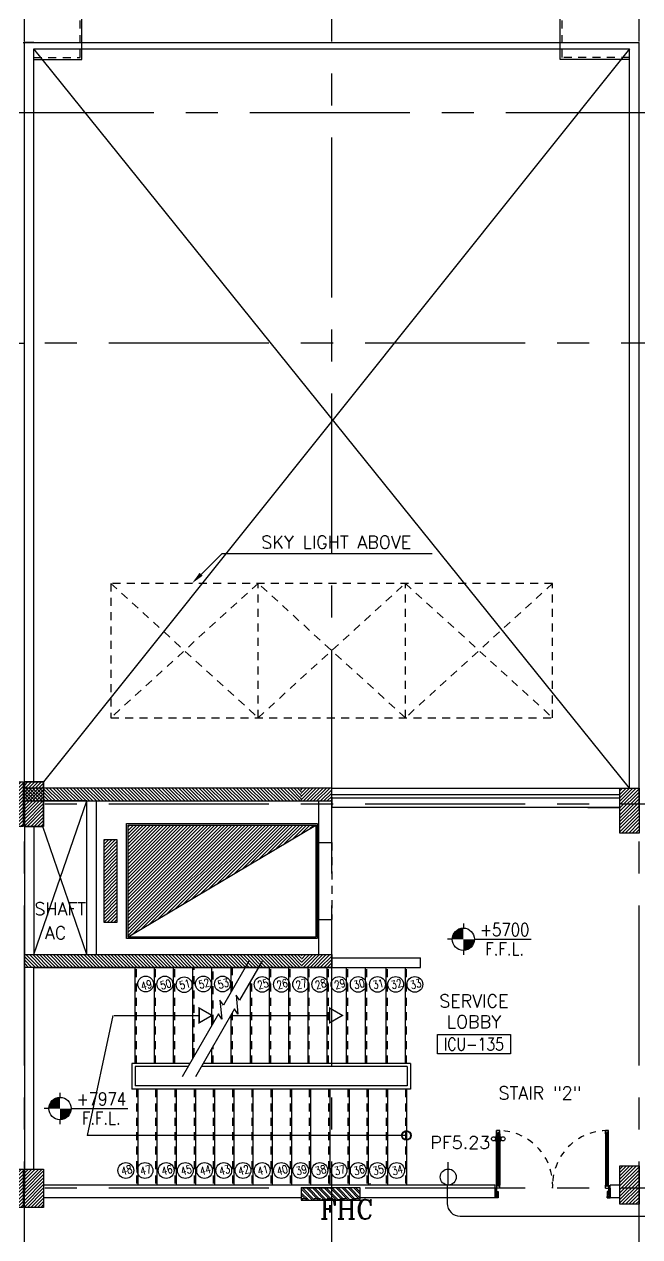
# Model space of a CAD drawing. Extents: x -0.4 to 93.5, y -1.1 to 78.4.
# Drawn here: x 41.01 to 50.62, y 36.21 to 55.15 of the extents above; entities that cross this region are included whole.
import ezdxf
from ezdxf.enums import TextEntityAlignment as Align

# ---------------------------------------------------------------- set-up
doc = ezdxf.new("R2010")
doc.units = 0
doc.header["$MEASUREMENT"] = 0
for name, pattern in [('CENTERX2', [4, 2.5, -0.5, 0.5, -0.5]), ('HIDDEN', [0.375, 0.25, -0.125]), ('HIDDEN2', [0.1875, 0.125, -0.0625])]:
    doc.linetypes.add(name, pattern=pattern)
for name, color, linetype in [('AXES', 11, 'CENTERX2'), ('COL', 11, 'CONTINUOUS'), ('DOOR', 11, 'CONTINUOUS'), ('E-CLINE', 2, 'CONTINUOUS'), ('E-SOCKETS', 4, 'CONTINUOUS'), ('E-TEXT', 4, 'CONTINUOUS'), ('FHC', 11, 'CONTINUOUS'), ('HAT', 11, 'CONTINUOUS'), ('HIDDEN', 11, 'HIDDEN2'), ('INSUL', 11, 'CONTINUOUS'), ('LEV-PL', 11, 'CONTINUOUS'), ('LIFTS', 11, 'CONTINUOUS'), ('RM-BOX', 11, 'CONTINUOUS'), ('RM-IND', 11, 'CONTINUOUS'), ('RM-NAME', 11, 'CONTINUOUS'), ('RM-NO', 11, 'CONTINUOUS'), ('ROOF', 11, 'CONTINUOUS'), ('SHAFT', 11, 'CONTINUOUS'), ('STR', 11, 'CONTINUOUS'), ('WALL', 11, 'CONTINUOUS')]:
    doc.layers.add(name, color=color, linetype=linetype)
doc.styles.add('ROMANC', font='romanc', dxfattribs={"height": 0.1})
doc.styles.add('ROMANS', font='ROMANS.shx', dxfattribs={"width": 0.6})
doc.styles.add('S', font='ROMANS.SHX')
pattern_1 = [(135, (341.528535, -18.041005), (0.0265165043, 0.0265165043), [])]
pattern_2 = [(45, (-276011.783146, -57293.012927), (-0.0265165042945, 0.0265165042945), [])]

# ---------------------------------------------------------------- blocks, each defined once
blk = doc.blocks.new('RM1')
at = {"layer": 'RM-BOX'}
blk.add_lwpolyline([(570, -200), (-570, -200), (-570, -500), (570, -500)], close=True, dxfattribs=at)
at = {"layer": 'RM-NAME', "style": 'ROMANS'}
for tag, p in [('ROOMNAME1', (0, 324)), ('ROOMNAME2', (0, 0))]:
    blk.add_attdef(tag, text='', height=200, dxfattribs=at).set_placement(p, align=Align.MIDDLE)
at = {"layer": 'RM-NO', "style": 'ROMANS', "width": 0.8}
blk.add_attdef('ROOMNO', text='', height=200, dxfattribs=at).set_placement((0, -350), align=Align.MIDDLE)
blk = doc.blocks.new('LEV1')
at = {"layer": 'LEV-PL'}
for p, q in [((0, 245), (0, 175)), ((-175, 0), (-245, 0)), ((175, 0), (1061, 0)), ((0, -175), (0, -245))]:
    blk.add_line(p, q, dxfattribs=at)
at = {"layer": 'LEV-PL', "const_width": 175}
for points in [[(-88, 0, -0.414214), (0, 88, -1)], [(88, 0, -0.414214), (0, -88, -1)]]:
    blk.add_lwpolyline(points, format="xyb", dxfattribs=at)
at = {"layer": 'LEV-PL'}
blk.add_circle((0, 0), 175, dxfattribs=at)
at = {"layer": 'LEV-PL', "color": 4, "style": 'S', "width": 0.85}
for tag, p in [('+0000', (646, 50)), ('F.F.L.', (646, -250))]:
    blk.add_attdef(tag, text='', height=200, dxfattribs=at).set_placement(p, align=Align.CENTER)
blk = doc.blocks.new('A$C272A55A0')
at = {"layer": 'DOOR', "color": 0, "linetype": 'ByBlock'}
for p, q in [((0, 900), (0, 1050)), ((50, 1050), (0, 1050)), ((25, 950), (50, 950)), ((25, 900), (25, 950)), ((50, 950), (50, 1050)), ((1750, 950), (1750, 1050)), ((1750, 1050), (1800, 1050)), ((1775, 950), (1750, 950)), ((1775, 900), (1775, 950)), ((1800, 1050), (1800, 900)), ((0, 900), (25, 900)), ((75, 900), (25, 900)), ((25, 850), (25, 900)), ((42, 850), (25, 850)), ((58, 870), (42, 870)), ((42, 870), (42, 850)), ((58, 850), (58, 870)), ((75, 850), (58, 850)), ((75, 900), (75, 850)), ((1725, 900), (1775, 900)), ((1725, 900), (1725, 850)), ((1725, 850), (1742, 850)), ((1742, 870), (1758, 870)), ((1742, 850), (1742, 870)), ((1758, 870), (1758, 850)), ((1758, 850), (1775, 850)), ((1800, 900), (1775, 900)), ((1775, 850), (1775, 900)), ((25, 50), (42, 50)), ((25, 50), (25, 0)), ((25, 0), (75, 0)), ((75, 0), (25, 0)), ((42, 50), (42, 30)), ((42, 30), (58, 30)), ((58, 50), (75, 50)), ((58, 50), (58, 30)), ((75, 50), (75, 0)), ((1718, 160), (1709, 160)), ((1709, 95), (1709, 160)), ((1718, 95), (1709, 95)), ((1725, 173), (1718, 173)), ((1718, 173), (1718, 83)), ((1718, 95), (1718, 160)), ((1725, 83), (1718, 83)), ((1742, 50), (1725, 50)), ((1725, 50), (1725, 0)), ((1775, 0), (1725, 0)), ((1725, 0), (1775, 0)), ((1742, 50), (1742, 30)), ((1758, 30), (1742, 30)), ((1775, 50), (1758, 50)), ((1758, 50), (1758, 30)), ((1775, 173), (1782, 173)), ((1775, 83), (1782, 83)), ((1775, 50), (1775, 0)), ((1782, 173), (1782, 83)), ((1782, 160), (1791, 160)), ((1782, 95), (1782, 160)), ((1782, 95), (1791, 95)), ((1791, 95), (1791, 160))]:
    blk.add_line(p, q, dxfattribs=at)
at = {"layer": 'DOOR', "color": 9, "linetype": 'ByBlock'}
for p, q in [((50, 1050), (0, 1010)), ((50, 1050), (0, 937)), ((50, 1050), (37, 950)), ((1750, 1050), (1800, 1010)), ((1750, 1050), (1800, 937)), ((1750, 1050), (1763, 950))]:
    blk.add_line(p, q, dxfattribs=at)
at = {"layer": 'DOOR', "linetype": 'ByBlock'}
for p, q in [((25, 850), (25, 50)), ((42, 850), (42, 50)), ((58, 850), (58, 50)), ((75, 50), (75, 850)), ((1725, 50), (1725, 850)), ((1742, 850), (1742, 50)), ((1758, 850), (1758, 50)), ((1775, 850), (1775, 50))]:
    blk.add_line(p, q, dxfattribs=at)
at = {"layer": 'DOOR', "color": 0, "linetype": 'ByBlock'}
for centre in [(1676, 128), (1824, 128)]:
    blk.add_circle(centre, 32.4, dxfattribs=at)
at = {"layer": 'DOOR', "color": 9, "linetype": 'ByBlock'}
for centre, radius, start, end in [((50, 1050), 54.4, 203.2074, 270), ((50, 1050), 74.4, 227.7764, 270), ((50, 1050), 94.4, 238.0182, 270), ((50, 1050), 114, 244.0838, 257.3774), ((50, 1050), 34.4, 180, 270), ((50, 1050), 14.4, 180, 270), ((1750, 1050), 14.4, 270, 0), ((1750, 1050), 34.4, 270, 0), ((1750, 1050), 54.4, 270, 336.7926), ((1750, 1050), 74.4, 270, 312.2236), ((1750, 1050), 94.4, 270, 301.9818), ((1750, 1050), 114, 282.6226, 295.9162), ((50, 1050), 134, 248.1598, 259.28), ((50, 1050), 154, 251.1053, 256.2858), ((1750, 1050), 134, 280.72, 291.8402), ((1750, 1050), 154, 283.7142, 288.8947)]:
    blk.add_arc(centre, radius, start, end, dxfattribs=at)
at = {"layer": 'DOOR', "linetype": 'HIDDEN', "ltscale": 0.5}
for centre, start, end in [((50, 851), 268.3174, 3.2965), ((1750, 851), 176.7035, 271.6826)]:
    blk.add_arc(centre, 851, start, end, dxfattribs=at)
at = {"layer": 'WALL', "linetype": 'ByBlock'}
blk.add_line((1800, 900), (1800, 1050), dxfattribs=at)
blk = doc.blocks.new('C5V')
at = {"layer": 'HAT'}
h = blk.add_hatch(dxfattribs=at)
h.set_pattern_fill('ANSI31', color=256, scale=300, style=0)
h.set_pattern_definition([(45, (-249196.182, -54711.005), (-26.5165043, 26.5165043), [])])
h.paths.add_polyline_path([(-20, 600), (-320, 600), (-320, 300), (-20, 300)])
h.paths.add_polyline_path([(-20, 300), (-320, 300), (-320, 0), (-20, 0)])
h = blk.add_hatch(dxfattribs=at)
h.set_pattern_fill('ANSI31', color=256, scale=300, style=0)
h.set_pattern_definition([(45, (-248876.182, -54711.005), (-26.5165043, 26.5165043), [])])
h.paths.add_polyline_path([(300, 600), (0, 600), (0, 300), (300, 300)])
h.paths.add_polyline_path([(300, 300), (0, 300), (0, 0), (300, 0)])
at = {"layer": 'COL'}
for points in [[(-20, 600), (-20, 0), (-320, 0), (-320, 600)], [(300, 600), (300, 0), (0, 0), (0, 600)]]:
    blk.add_lwpolyline(points, close=True, dxfattribs=at)
blk = doc.blocks.new('C11')
at = {"layer": 'HAT'}
h = blk.add_hatch(dxfattribs=at)
h.set_pattern_fill('ANSI31', color=256, scale=300, style=0)
h.set_pattern_definition([(45, (-248556.182, -75061.005), (-26.5165043, 26.5165043), [])])
h.paths.add_polyline_path([(300, 700), (0, 700), (0, 350), (300, 350)])
h.paths.add_polyline_path([(300, 350), (0, 350), (0, 0), (300, 0)])
at = {"layer": 'COL'}
blk.add_lwpolyline([(300, 700), (300, 0), (0, 0), (0, 700)], close=True, dxfattribs=at)
blk = doc.blocks.new('C11D')
at = {"layer": 'COL', "linetype": 'ByBlock'}
for p in [(-320, 0), (0, 0)]:
    blk.add_blockref('C11', p, dxfattribs=at)

msp = doc.modelspace()

# ---------------------------------------------------------------- hatches: boundary and pattern name
at = {"layer": 'FHC', "linetype": 'ByBlock', "ltscale": 0.3}
h = msp.add_hatch(dxfattribs=at)
h.set_pattern_fill('ANSI32', color=11, scale=175, style=0)
h.set_pattern_definition([(135, (278.453535, 5.733995), (0.046403883, 0.046403883), []), (135, (278.4226, 5.733995), (0.046403883, 0.046403883), [])])
h.paths.add_polyline_path([(45.3374, 36.785), (45.3374, 36.975), (46.2574, 36.975), (46.2574, 36.785)])
h.paths.add_polyline_path([(46.47, 36.3639), (46.47, 36.7847), (46.2075, 36.7847), (46.2075, 36.3639)], flags=9)
at = {"layer": 'HAT'}
h = msp.add_hatch(dxfattribs=at)
h.set_pattern_fill('ANSI31', color=256, scale=0.3, style=0)
h.set_pattern_definition(pattern_1)
h.paths.add_polyline_path([(45.3374, 43.22), (45.3374, 43.02), (41.0124, 43.02), (41.0124, 43.22)])
h = msp.add_hatch(dxfattribs=at)
h.set_pattern_fill('ANSI31', color=256, scale=0.3, style=0)
h.set_pattern_definition(pattern_2)
h.paths.add_polyline_path([(45.8124, 43.22), (45.3281, 43.22), (45.3281, 43.02), (45.8124, 43.02), (45.8124, 43.0807)])
h = msp.add_hatch(dxfattribs=at)
h.set_pattern_fill('ANSI31', color=256, scale=0.3, style=0)
h.set_pattern_definition(pattern_2)
h.paths.add_polyline_path([(43.4124, 42.645), (42.6312, 42.645), (42.6312, 41.77), (43.4124, 41.77)])
h.paths.add_polyline_path([(44.6124, 42.645), (43.4124, 42.645), (43.4124, 41.77), (44.0961, 41.77), (44.6124, 42.0781)])
h.paths.add_polyline_path([(43.4124, 41.77), (42.6312, 41.77), (42.6312, 40.8959), (43.4124, 41.362)])
h.paths.add_polyline_path([(44.0961, 41.77), (43.4124, 41.77), (43.4124, 41.362)])
h.paths.add_polyline_path([(45.5624, 42.645), (44.6124, 42.645), (44.6124, 42.0781)])
h.paths.add_polyline_path([(44.2511, 41.6614), (44.2511, 41.9786), (44.4311, 41.9786), (44.4311, 41.6614)], flags=9)
h = msp.add_hatch(dxfattribs=at)
h.set_pattern_fill('ANSI31', color=256, scale=0.3, style=0)
h.set_pattern_definition(pattern_2)
h.paths.add_polyline_path([(42.4562, 41.77), (42.2562, 41.77), (42.2562, 41.12), (42.4562, 41.12)])
h.paths.add_polyline_path([(42.4562, 42.42), (42.2562, 42.42), (42.2562, 41.77), (42.4562, 41.77)])
h = msp.add_hatch(dxfattribs=at)
h.set_pattern_fill('ANSI31', color=256, scale=0.3, style=0)
h.set_pattern_definition(pattern_1)
h.paths.add_polyline_path([(41.0124, 40.42), (41.0124, 40.62), (45.3374, 40.62), (45.3374, 40.42)])
h = msp.add_hatch(dxfattribs=at)
h.set_pattern_fill('ANSI31', color=256, scale=0.3, style=0)
h.set_pattern_definition(pattern_2)
h.paths.add_polyline_path([(45.8124, 40.62), (45.339, 40.62), (45.339, 40.57), (45.8124, 40.57)])
h.paths.add_polyline_path([(45.8124, 40.57), (45.339, 40.57), (45.339, 40.42), (45.8124, 40.42)])
h = msp.add_hatch(dxfattribs=at)
h.set_pattern_fill('ANSI31', color=256, scale=0.3, style=0)
h.set_pattern_definition([(45, (-250.22383, -18.041005), (-0.0265165043, 0.0265165043), [])])
h.paths.add_polyline_path([(50.6124, 37.32), (50.3124, 37.32), (50.3124, 36.97), (50.6124, 36.97)])
h.paths.add_polyline_path([(50.6124, 36.97), (50.3124, 36.97), (50.3124, 36.72), (50.6124, 36.72)])

# ---------------------------------------------------------------- linework, layer by layer
at = {"layer": 'AXES'}
for p, q in [((45.8124, -1.1143), (45.8124, 77.6984)), ((41.0124, -1.1143), (41.0124, 77.3484)), ((50.6124, -1.1143), (50.6124, 77.3484)), ((83.0324, 53.77), (40.7424, 53.77)), ((24.7924, 50.17), (41.0124, 50.17)), ((92.8324, 50.17), (40.7424, 50.17)), ((92.8324, 42.97), (24.7924, 42.97)), ((92.8324, 42.97), (40.7424, 42.97)), ((92.8324, 36.97), (40.7424, 36.97))]:
    msp.add_line(p, q, dxfattribs=at)
at = {"layer": 'COL'}
for points in [[(41.0124, 43.22), (41.0124, 43.02), (45.8124, 43.02), (45.8124, 43.22)], [(45.8124, 40.42), (41.0124, 40.42), (41.0124, 40.62), (45.8124, 40.62)], [(50.6124, 37.32), (50.6124, 36.72), (50.3124, 36.72), (50.3124, 37.32)]]:
    msp.add_lwpolyline(points, close=True, dxfattribs=at)
at = {"layer": 'E-CLINE', "color": 4}
for p, q in [((47.6169, 37.0213), (47.6169, 36.7336)), ((47.8169, 36.5336), (56.921, 36.5336))]:
    msp.add_line(p, q, dxfattribs=at)
msp.add_arc((47.8169, 36.7336), 0.2, 180, 270, dxfattribs=at)
at = {"layer": 'E-SOCKETS'}
msp.add_line((47.6323, 37.0204), (47.6323, 37.3787), dxfattribs=at)
msp.add_circle((47.6323, 37.1454), 0.125, dxfattribs=at)
at = {"layer": 'FHC', "color": 250, "linetype": 'HIDDEN', "ltscale": 0.25}
msp.add_line((45.3374, 36.81), (46.2574, 36.81), dxfattribs=at)
at = {"layer": 'FHC', "linetype": 'ByBlock', "ltscale": 0.3}
msp.add_lwpolyline([(46.2574, 36.975), (45.3374, 36.975), (45.3374, 36.785), (46.2574, 36.785)], close=True, dxfattribs=at)
at = {"layer": 'HIDDEN'}
for p, q in [((49.2624, 46.42), (42.3624, 46.42)), ((42.3624, 46.42), (42.3624, 44.32)), ((44.6624, 46.42), (42.3624, 44.32)), ((42.3624, 46.42), (44.6624, 44.32)), ((46.9624, 44.32), (44.6624, 46.42)), ((44.6624, 44.32), (46.9624, 46.42)), ((44.6624, 44.32), (44.6624, 46.42)), ((44.6624, 44.32), (44.6624, 46.42)), ((49.2624, 46.42), (46.9624, 44.32)), ((46.9624, 46.42), (49.2624, 44.32)), ((46.9624, 44.32), (46.9624, 46.42)), ((46.9624, 44.32), (46.9624, 46.42)), ((49.2624, 44.32), (49.2624, 46.42)), ((42.3624, 44.32), (49.2624, 44.32)), ((45.8124, 42.37), (45.8124, 41.17))]:
    msp.add_line(p, q, dxfattribs=at)
at = {"layer": 'INSUL'}
for p, q in [((45.8124, 43.12), (50.3124, 43.12)), ((45.8124, 43.07), (50.3124, 43.07))]:
    msp.add_line(p, q, dxfattribs=at)
at = {"layer": 'LIFTS'}
for p, q in [((42.6062, 40.87), (42.6062, 42.67)), ((42.6062, 42.67), (45.5874, 42.67)), ((42.6312, 40.895), (42.6312, 42.645)), ((42.6312, 42.645), (45.5624, 42.645)), ((42.6312, 40.8959), (45.5624, 42.645)), ((45.5624, 42.645), (45.5624, 40.895)), ((45.5874, 42.67), (45.5874, 40.87)), ((45.6124, 41.17), (45.6124, 42.37)), ((45.5874, 40.87), (42.6062, 40.87)), ((45.5624, 40.895), (42.6312, 40.895))]:
    msp.add_line(p, q, dxfattribs=at)
msp.add_lwpolyline([(42.4562, 41.12), (42.2562, 41.12), (42.2562, 42.42), (42.4562, 42.42)], close=True, dxfattribs=at)
at = {"layer": 'RM-IND'}
for p, q in [((43.7714, 46.5611), (44.0999, 46.8879)), ((44.0999, 46.8879), (44.6128, 46.8879)), ((44.6128, 46.8879), (47.3795, 46.8879))]:
    msp.add_line(p, q, dxfattribs=at)
msp.add_solid([(43.7949, 46.5374), (43.7479, 46.5847), (43.6296, 46.42)], dxfattribs=at)
at = {"layer": 'ROOF'}
for p, q in [((40.9924, 54.87), (50.6124, 54.87)), ((41.0124, 43.22), (41.0124, 54.87)), ((41.1624, 54.87), (41.0124, 54.87)), ((41.1624, 43.32), (41.1624, 54.77)), ((41.1624, 54.77), (50.4624, 54.77)), ((50.4624, 43.22), (50.4624, 54.77)), ((50.6124, 43.22), (50.6124, 54.87))]:
    msp.add_line(p, q, dxfattribs=at)
at = {"layer": 'SHAFT'}
for p, q in [((50.4624, 43.22), (41.1624, 54.77)), ((50.4624, 54.77), (41.3124, 43.32)), ((41.1624, 40.62), (41.9874, 43.02)), ((41.9874, 40.62), (41.2999, 42.62))]:
    msp.add_line(p, q, dxfattribs=at)
at = {"layer": 'STR'}
for p, q in [((42.7424, 38.92), (42.7424, 40.42)), ((43.0424, 38.92), (43.0424, 40.42)), ((43.3424, 38.92), (43.3424, 40.42)), ((43.6424, 38.9997), (43.6424, 40.42)), ((43.9424, 39.5193), (43.9424, 40.42)), ((44.5198, 40.5195), (44.1221, 39.8307)), ((44.2424, 40.0389), (44.2424, 40.42)), ((44.7268, 40.5195), (44.3736, 39.9077)), ((44.8424, 38.92), (44.8424, 40.42)), ((45.1424, 38.92), (45.1424, 40.42)), ((45.4424, 38.92), (45.4424, 40.42)), ((45.7424, 38.92), (45.7424, 40.42)), ((46.0424, 38.92), (46.0424, 40.42)), ((46.3424, 38.92), (46.3424, 40.42)), ((46.6624, 38.92), (46.6624, 40.42)), ((46.9624, 38.92), (46.9624, 40.42)), ((44.5424, 38.92), (44.5424, 40.1999)), ((42.396, 39.67), (41.9924, 37.795)), ((42.416, 39.67), (43.7424, 39.67)), ((44.0433, 39.6941), (43.4764, 38.7123)), ((44.2948, 39.7711), (43.6835, 38.7123)), ((44.2424, 38.92), (44.2424, 39.6803)), ((44.2424, 39.67), (45.7797, 39.67)), ((43.9424, 38.92), (43.9424, 39.1607)), ((42.6924, 38.92), (42.6924, 38.52)), ((43.5963, 38.92), (42.6924, 38.92)), ((42.7424, 38.87), (42.7424, 38.57)), ((43.5675, 38.87), (42.7424, 38.87)), ((46.9924, 38.87), (43.7745, 38.87)), ((47.0424, 38.92), (43.8034, 38.92)), ((46.9924, 38.87), (46.9924, 38.57)), ((47.0424, 38.92), (47.0424, 38.52)), ((47.0424, 38.52), (42.6924, 38.52)), ((46.9924, 38.57), (42.7424, 38.57)), ((42.7824, 38.52), (42.7824, 37.02)), ((43.0824, 38.52), (43.0824, 37.02)), ((43.3824, 38.52), (43.3824, 37.02)), ((43.6824, 38.52), (43.6824, 37.02)), ((43.9824, 38.52), (43.9824, 37.02)), ((44.2824, 38.52), (44.2824, 37.02)), ((44.5824, 38.52), (44.5824, 37.02)), ((44.8824, 38.52), (44.8824, 37.02)), ((45.1824, 38.52), (45.1824, 37.02)), ((45.1824, 38.52), (45.1824, 37.02)), ((45.4824, 38.52), (45.4824, 37.02)), ((45.7824, 38.52), (45.7824, 37.02)), ((46.0824, 38.52), (46.0824, 37.02)), ((46.3824, 38.52), (46.3824, 37.02)), ((46.6824, 38.52), (46.6824, 37.02)), ((46.9824, 38.52), (46.9824, 37.02)), ((46.9794, 37.795), (41.9924, 37.795))]:
    msp.add_line(p, q, dxfattribs=at)
at = {"layer": 'STR', "linetype": 'HIDDEN2'}
for p, q in [((42.7624, 38.92), (42.7624, 40.42)), ((43.0624, 38.92), (43.0624, 40.42)), ((43.3624, 38.92), (43.3624, 40.42)), ((43.6624, 39.0343), (43.6624, 40.42)), ((43.9624, 39.554), (43.9624, 40.42)), ((44.2624, 40.0736), (44.2624, 40.42)), ((44.8624, 38.92), (44.8624, 40.42)), ((45.1624, 38.92), (45.1624, 40.42)), ((45.4624, 38.92), (45.4624, 40.42)), ((45.7624, 38.92), (45.7624, 40.42)), ((46.0624, 38.92), (46.0624, 40.42)), ((46.3624, 38.92), (46.3624, 40.42)), ((46.6824, 38.92), (46.6824, 40.42)), ((46.9824, 38.92), (46.9824, 40.42)), ((44.5624, 38.92), (44.5624, 40.2346)), ((44.2624, 38.92), (44.2624, 39.7149)), ((43.9624, 38.92), (43.9624, 39.1953)), ((42.7624, 38.52), (42.7624, 37.02)), ((43.0624, 38.52), (43.0624, 37.02)), ((43.3624, 38.52), (43.3624, 37.02)), ((43.6624, 38.52), (43.6624, 37.02)), ((43.9624, 38.52), (43.9624, 37.02)), ((44.2624, 38.52), (44.2624, 37.02)), ((44.5624, 38.52), (44.5624, 37.02)), ((44.8624, 38.52), (44.8624, 37.02)), ((45.1624, 38.52), (45.1624, 37.02)), ((45.1624, 38.52), (45.1624, 37.02)), ((45.4624, 38.52), (45.4624, 37.02)), ((45.7624, 38.52), (45.7624, 37.02)), ((46.0624, 38.52), (46.0624, 37.02)), ((46.3624, 38.52), (46.3624, 37.02)), ((46.6624, 38.52), (46.6624, 37.02)), ((46.9624, 38.52), (46.9624, 37.02))]:
    msp.add_line(p, q, dxfattribs=at)
at = {"layer": 'STR'}
for points in [[(41.1609, 54.6059), (41.9124, 54.6059), (41.9124, 57.2409), (41.1609, 57.2409)], [(50.4609, 54.6059), (49.3823, 54.6059), (49.3823, 57.2409), (50.4609, 57.2409)], [(44.3736, 39.9077), (44.3189, 39.9852), (44.3481, 39.6908), (44.2948, 39.7711)], [(44.1221, 39.8307), (44.0674, 39.9082), (44.0966, 39.6138), (44.0433, 39.6941)]]:
    msp.add_lwpolyline(points, dxfattribs=at)
at = {"layer": 'STR', "linetype": 'HIDDEN2'}
for points in [[(41.1609, 54.6359), (41.8824, 54.6359), (41.8824, 57.2109), (41.1609, 57.2109)], [(50.4609, 54.6359), (49.4123, 54.6359), (49.4123, 57.2109), (50.4609, 57.2109)]]:
    msp.add_lwpolyline(points, dxfattribs=at)
at = {"layer": 'STR', "const_width": 0.0215}
for points in [[(43.7424, 39.5545), (43.7424, 39.7855), (43.9424, 39.67)], [(45.7797, 39.5545), (45.7797, 39.7855), (45.9797, 39.67)]]:
    msp.add_lwpolyline(points, close=True, dxfattribs=at)
at = {"layer": 'STR', "color": 11}
for centre in [(42.9067, 40.1606), (43.2067, 40.1606), (43.5067, 40.1496), (43.8067, 40.1611), (44.1067, 40.1611), (44.7267, 40.1548), (45.0267, 40.1548), (45.3267, 40.1548), (45.6267, 40.1548), (45.9267, 40.1548), (46.2267, 40.1548), (46.5267, 40.1548), (46.8114, 40.1548), (47.1114, 40.1548), (42.5962, 37.2475), (42.8962, 37.2475), (43.2265, 37.2475), (43.5265, 37.2475), (43.8265, 37.2475), (44.1265, 37.2475), (44.4265, 37.2475), (44.7265, 37.2475), (45.0265, 37.2475), (45.3265, 37.2475), (45.6265, 37.2475), (45.9265, 37.2475), (46.2265, 37.2475), (46.5265, 37.2475), (46.8265, 37.2475)]:
    msp.add_circle(centre, 0.1232, dxfattribs=at)
at = {"layer": 'STR'}
for radius in [0.075, 0.065]:
    msp.add_circle((46.9794, 37.795), radius, dxfattribs=at)
at = {"layer": 'WALL', "linetype": 'ByBlock', "ltscale": 0.3}
for p, q in [((41.3124, 43.32), (41.0124, 43.32)), ((41.0124, 43.32), (41.0124, 42.62)), ((41.3124, 42.62), (41.3124, 43.32)), ((45.8124, 43.0807), (45.8124, 42.92)), ((41.0124, 42.62), (41.3124, 42.62)), ((47.1994, 40.42), (47.1994, 40.57))]:
    msp.add_line(p, q, dxfattribs=at)
at = {"layer": 'WALL'}
for p, q in [((45.8124, 43.22), (50.3124, 43.22)), ((41.0124, 43.02), (41.0124, 36.92)), ((41.9874, 40.62), (41.9874, 43.02)), ((42.1374, 40.62), (42.1374, 43.02)), ((45.6124, 42.37), (45.6124, 43.02)), ((45.8124, 42.37), (45.8124, 42.92)), ((50.3124, 42.92), (45.8124, 42.92)), ((49.8124, 42.92), (50.3124, 42.92)), ((41.1624, 42.62), (41.1624, 40.62)), ((45.6124, 42.37), (45.8124, 42.37)), ((45.6124, 40.62), (45.6124, 41.17)), ((45.6124, 41.17), (45.8124, 41.17)), ((45.8124, 40.57), (45.8124, 41.17)), ((45.8124, 40.57), (47.1994, 40.57)), ((41.1624, 37.27), (41.1624, 40.42)), ((41.1624, 40.42), (47.1994, 40.42)), ((48.3624, 37.02), (41.3124, 37.02)), ((45.3374, 36.975), (45.3374, 36.8077)), ((46.2574, 36.809), (46.2574, 36.974)), ((48.3624, 36.82), (48.3624, 37.02)), ((50.1624, 36.82), (50.1624, 37.02)), ((50.3124, 37.02), (50.1624, 37.02)), ((45.3374, 36.82), (41.3124, 36.82)), ((48.3624, 36.82), (46.2574, 36.82)), ((50.3124, 36.82), (50.1624, 36.82))]:
    msp.add_line(p, q, dxfattribs=at)
at = {"layer": 'WALL', "color": 9, "linetype": 'ByBlock'}
msp.add_line((46.4121, 37.02), (46.4121, 37.0513), dxfattribs=at)
at = {"layer": 'WALL', "linetype": 'ByBlock', "ltscale": 0.3}
msp.add_lwpolyline([(41.1624, 42.62), (41.1624, 40.62), (41.9874, 40.62), (41.9874, 43.02), (41.3124, 43.02)], dxfattribs=at)
msp.add_lwpolyline([(41.0124, 37.27), (41.3124, 37.27), (41.3124, 36.67), (41.0124, 36.67)], close=True, dxfattribs=at)

# ---------------------------------------------------------------- block references
at = {"layer": 'COL', "linetype": 'ByBlock', "xscale": 0.001, "yscale": 0.001, "zscale": 0.001}
for name, p in [('C11D', (41.0124, 42.62)), ('C11', (50.3124, 42.52)), ('C5V', (41.0124, 36.67))]:
    msp.add_blockref(name, p, dxfattribs=at)
at = {"layer": 'DOOR', "color": 0, "linetype": 'ByBlock', "xscale": 0.001, "yscale": 0.001, "zscale": 0.001, "rotation": 180}
msp.add_blockref('A$C272A55A0', (50.1624, 37.8704), dxfattribs=at)
at = {"layer": 'LEV-PL', "xscale": 0.001, "yscale": 0.001, "zscale": 0.001}
for p, values in [((47.8679, 40.8594), {'F.F.L.': 'F.F.L.', '+0000': '+5700'}), ((41.5688, 38.2152), {'F.F.L.': 'F.F.L.', '+0000': '+7974'})]:
    msp.add_blockref('LEV1', p, dxfattribs=at).add_auto_attribs(values)
at = {"layer": 'RM-NAME'}
ref = msp.add_blockref('RM1', (48.0323, 39.5707), dxfattribs=dict(at, xscale=-0.001, yscale=0.001, zscale=0.001))
ref.add_attrib('ROOMNO', 'ICU-135', dxfattribs={"layer": 'RM-NO', "height": 0.2, "style": 'ROMANS', "width": 0.8}).set_placement((48.0323, 39.2207), align=Align.MIDDLE)
ref.add_attrib('ROOMNAME2', 'LOBBY', dxfattribs={"height": 0.2, "style": 'ROMANS'}).set_placement((48.0323, 39.5707), align=Align.MIDDLE)
ref.add_attrib('ROOMNAME1', 'SERVICE', dxfattribs={"height": 0.2, "style": 'ROMANS'}).set_placement((48.0323, 39.8945), align=Align.MIDDLE)

# ---------------------------------------------------------------- texts
at = {"layer": 'E-TEXT', "color": 4, "style": 'ROMANS'}
msp.add_text(' PF5.23', height=0.2, dxfattribs=at).set_placement((47.2159, 37.5843))
at = {"layer": 'RM-NAME', "style": 'ROMANS'}
msp.add_text('SKY LIGHT ABOVE', height=0.2, dxfattribs=at).set_placement((44.7128, 47.0629), align=Align.MIDDLE_LEFT)
for s, p in [('SHAFT', (41.5722, 41.3356)), ('AC', (41.4999, 40.9609)), ('STAIR "2"', (49.0652, 38.4575))]:
    msp.add_text(s, height=0.2, dxfattribs=at).set_placement(p, align=Align.MIDDLE)
at = {"layer": 'RM-NAME', "style": 'ROMANC'}
msp.add_text('FHC', height=0.3, dxfattribs=at).set_placement((45.6276, 36.491))
at = {"layer": 'STR', "color": 9, "style": 'ROMANS', "width": 0.8}
for s, p in [('49', (42.9196, 40.1445)), ('50', (43.2196, 40.156)), ('51', (43.5196, 40.156)), ('52', (43.8196, 40.1675)), ('53', (44.1196, 40.1675)), ('25', (44.7396, 40.1612)), ('26', (45.0396, 40.1612)), ('27', (45.3396, 40.1612)), ('28', (45.6396, 40.1612)), ('29', (45.9396, 40.1612)), ('30', (46.2396, 40.1612)), ('31', (46.5396, 40.1612)), ('32', (46.8244, 40.1612)), ('33', (47.1244, 40.1612)), ('48', (42.6091, 37.254)), ('47', (42.9091, 37.254)), ('46', (43.2394, 37.254)), ('45', (43.5394, 37.254)), ('44', (43.8394, 37.254)), ('43', (44.1394, 37.254)), ('42', (44.4394, 37.254)), ('41', (44.7394, 37.254)), ('40', (45.0394, 37.254)), ('39', (45.3394, 37.254)), ('38', (45.6394, 37.254)), ('37', (45.9394, 37.254)), ('36', (46.2394, 37.254)), ('35', (46.5394, 37.254)), ('34', (46.8394, 37.254))]:
    msp.add_text(s, height=0.125, rotation=15, dxfattribs=at).set_placement(p, align=Align.MIDDLE)

doc.saveas('drawing.dxf')
